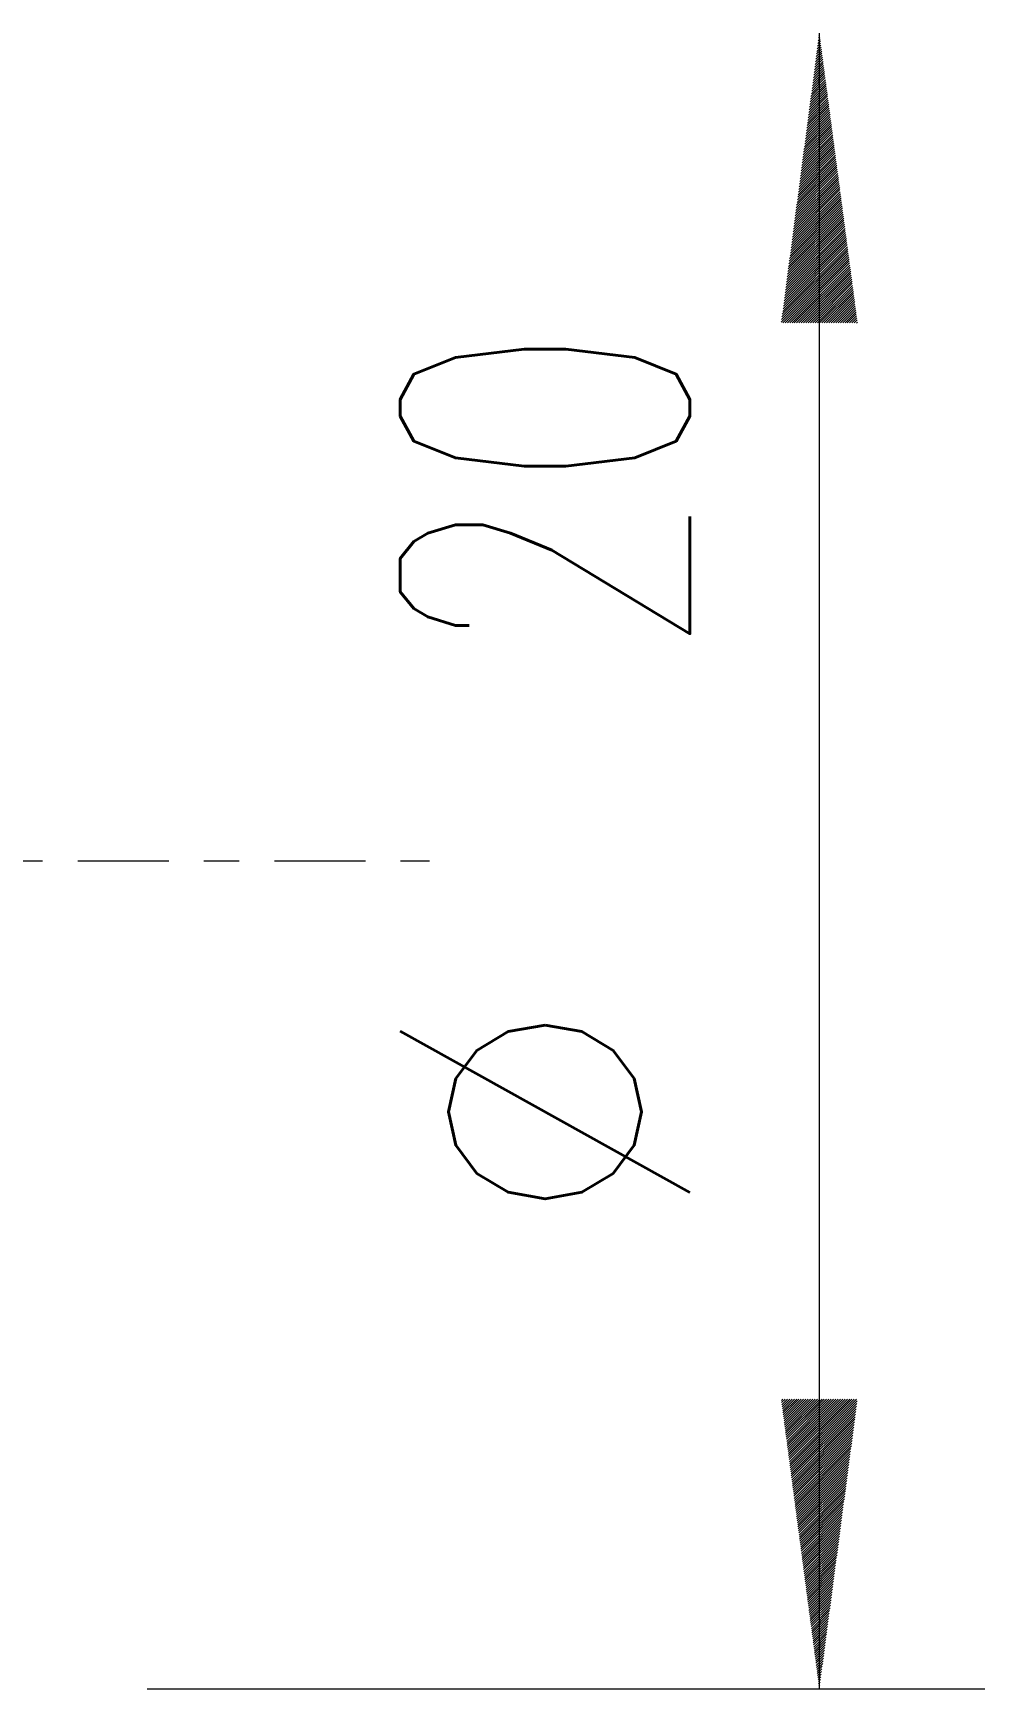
# Model space of a CAD drawing. Header units: millimetres. Extents: x -22 to 182, y -36 to 47.
# Drawn here: x 170.21 to 181.71, y -10 to 10 of the extents above; entities that cross this region are included whole.
import ezdxf

# ---------------------------------------------------------------- set-up
doc = ezdxf.new("R2010")
doc.units = ezdxf.units.MM
doc.linetypes.add('CENTER', pattern=[47.5, 22, -8.5, 8.5, -8.5])
doc.layers.add('2', color=7, linetype='Continuous')
doc.layers.add('SK4', color=2, linetype='CENTER')
doc.styles.add('iso_b_vert', font='simplex.shx')

msp = doc.modelspace()

# ---------------------------------------------------------------- hatches: boundary and pattern name
at = {"layer": '2', "lineweight": 13}
h = msp.add_hatch(dxfattribs=at)
h.set_pattern_fill('ANSI31', color=256, scale=0.0062, style=0)
h.paths.add_polyline_path([(179.709, 10), (180.17, 6.5), (179.248, 6.5)])
h = msp.add_hatch(dxfattribs=at)
h.set_pattern_fill('ANSI31', color=256, scale=0.0062, style=0)
h.paths.add_polyline_path([(179.709, -10), (179.248, -6.5), (180.17, -6.5)])

# ---------------------------------------------------------------- linework, layer by layer
for p, q in [((179.709, 10), (179.709, -10)), ((171.588, -10), (181.709, -10))]:
    msp.add_line(p, q, dxfattribs=at)
at = {"layer": 'SK4', "lineweight": 18, "ltscale": 0.05}
msp.add_line((-5, 0), (175, 0), dxfattribs=at)

# ---------------------------------------------------------------- texts
at = {"layer": '2', "lineweight": 18, "char_height": 3.5, "attachment_point": 7, "rotation": 90, "line_spacing_factor": 1.084337, "style": 'iso_b_vert'}
for s, insert in [('\\W0.6740;20', (178.145, 2.442)), ('%%c', (178.145, -4.531))]:
    msp.add_mtext(s, dxfattribs=dict(at, insert=insert))

doc.saveas('drawing.dxf')
